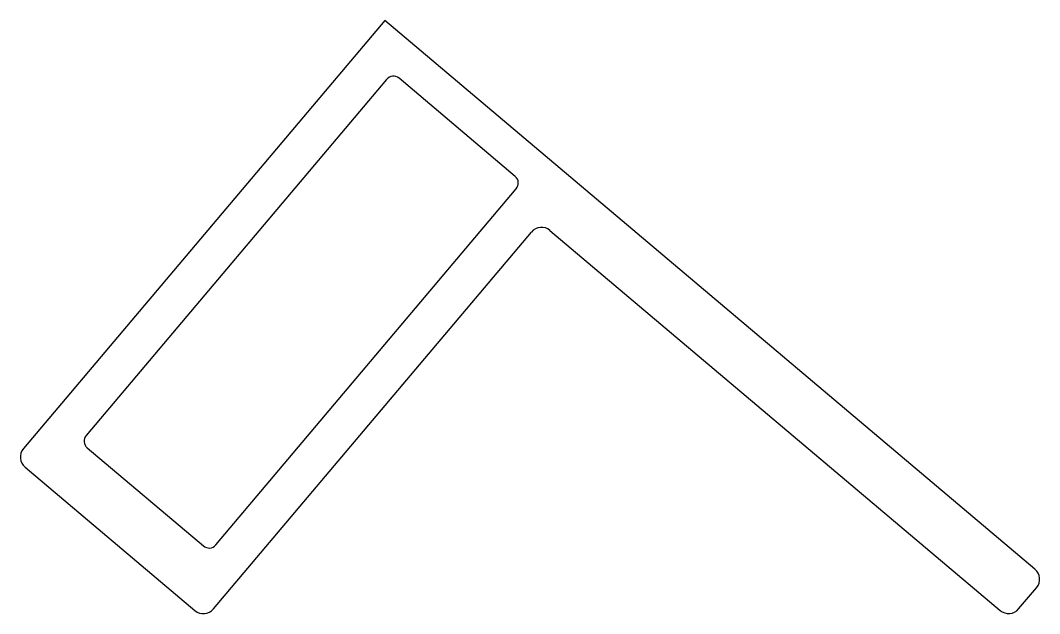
# Model space of a CAD drawing. Extents: x -29.4 to 29.6, y 4.5 to 38.9.
import ezdxf

# ---------------------------------------------------------------- set-up
doc = ezdxf.new("R2010")
doc.units = 0
doc.layers.get('0').update_dxf_attribs({"linetype": 'CONTINUOUS'})

msp = doc.modelspace()

# ---------------------------------------------------------------- linework, layer by layer
at = {"linetype": 'CONTINUOUS'}
for p, q in [((-8.319, 38.89), (-29.246, 14.092)), ((29.342, 7.108), (-8.319, 38.89)), ((-8.21, 35.475), (-25.615, 14.85)), ((-0.761, 29.854), (-7.494, 35.536)), ((-18.106, 8.513), (-0.701, 29.138)), ((-18.243, 4.806), (0.176, 26.632)), ((1.25, 26.723), (27.325, 4.718)), ((-25.555, 14.134), (-18.822, 8.452)), ((-29.155, 13.018), (-19.316, 4.715)), ((28.399, 4.809), (29.433, 6.035))]:
    msp.add_line(p, q, dxfattribs=at)
for centre, radius, start, end in [((-7.822, 35.147), 0.508, 49.83943, 139.83943), ((-1.089, 29.466), 0.508, 319.83943, 49.83943), ((0.758, 26.141), 0.762, 49.83943, 139.83943), ((-25.227, 14.522), 0.508, 139.83943, 229.83943), ((-28.664, 13.6), 0.762, 139.83943, 229.83943), ((-18.494, 8.841), 0.508, 229.83943, 319.83943), ((28.851, 6.526), 0.762, 319.83943, 49.83943), ((-18.825, 5.298), 0.762, 229.83943, 319.83943), ((27.817, 5.3), 0.762, 229.83943, 319.83943)]:
    msp.add_arc(centre, radius, start, end, dxfattribs=at)

doc.saveas('drawing.dxf')
